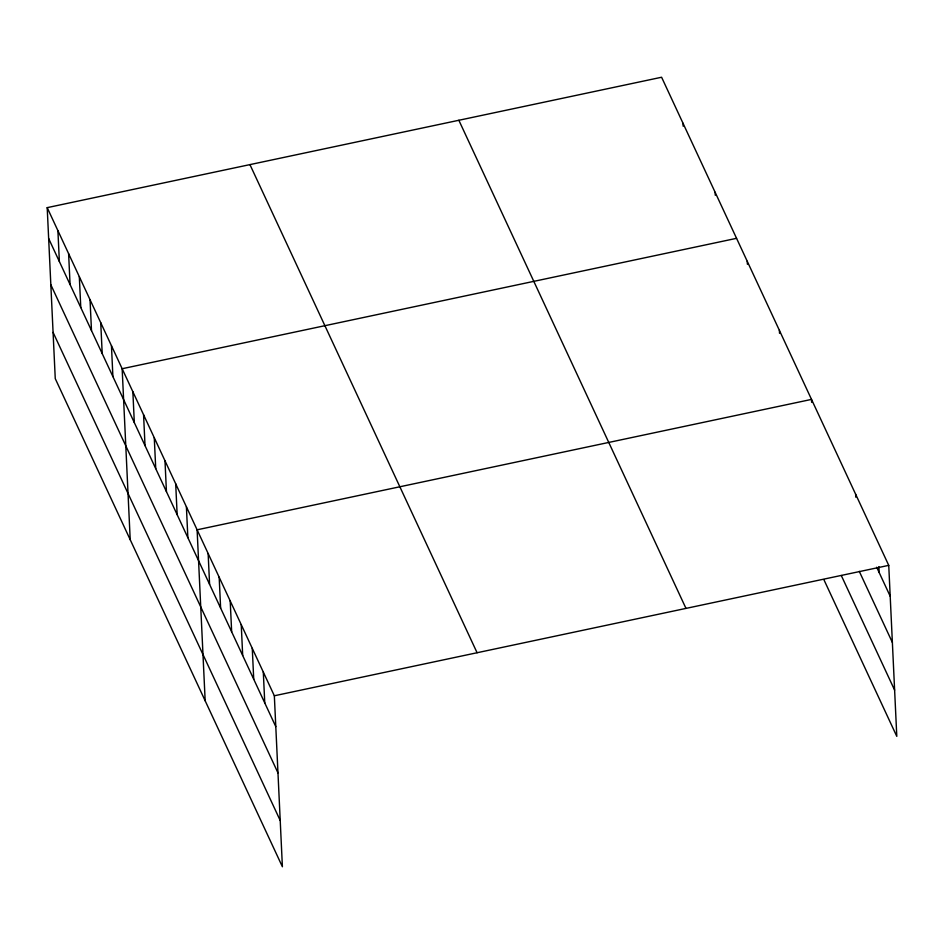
<?xml version="1.0" encoding="UTF-8"?>
<svg xmlns="http://www.w3.org/2000/svg" width="944" height="944" viewBox="0 0 944 944"><rect width="100%" height="100%" fill="white"/><g stroke="black" fill="none" stroke-linecap="round" stroke-linejoin="round"><path stroke-width="1.42" d="M47.2 207.645L274.338 695.775L282.398 866.757L55.259 378.638L47.2 207.645L661.602 77.243L888.741 565.362L896.8 736.355L823.864 579.604M736.556 238.325L122.154 368.726L130.213 539.72M274.338 695.775L888.741 565.362M876.705 567.25L890.192 596.23M859.276 571.344L892.375 642.463M841.293 575.521L894.617 690.111M458.855 120.277L685.981 608.396M249.948 164.622L477.086 652.741M48.651 238.513L275.79 726.632M50.834 284.758L277.973 772.876M53.088 332.394L280.215 820.513M878.888 566.636L879.159 572.512M855.642 494.243L855.783 497.181M811.651 402.345L811.51 399.406L197.107 529.808L205.167 700.79M779.39 330.365L779.532 333.303M747.259 261.335L747.4 264.273M715.139 192.305L715.281 195.243M683.019 123.263L683.161 126.201M263.305 672.057L264.757 702.926M252.272 648.351L253.724 679.22M241.239 624.645L242.691 655.502M230.206 600.939L231.658 631.796M219.173 577.232L220.625 608.089M208.14 553.514L209.592 584.383M186.405 506.798L187.856 537.655M175.69 483.788L177.153 514.645M164.988 460.778L166.439 491.635M154.273 437.768L155.736 468.625M143.571 414.758L145.022 445.615M132.856 391.736L134.319 422.605M111.451 345.716L112.902 376.585M100.737 322.706L102.2 353.563M90.034 299.696L91.485 330.553M79.32 276.686L80.783 307.543M68.617 253.676L70.068 284.533M57.903 230.666L59.366 261.523"/></g></svg>
